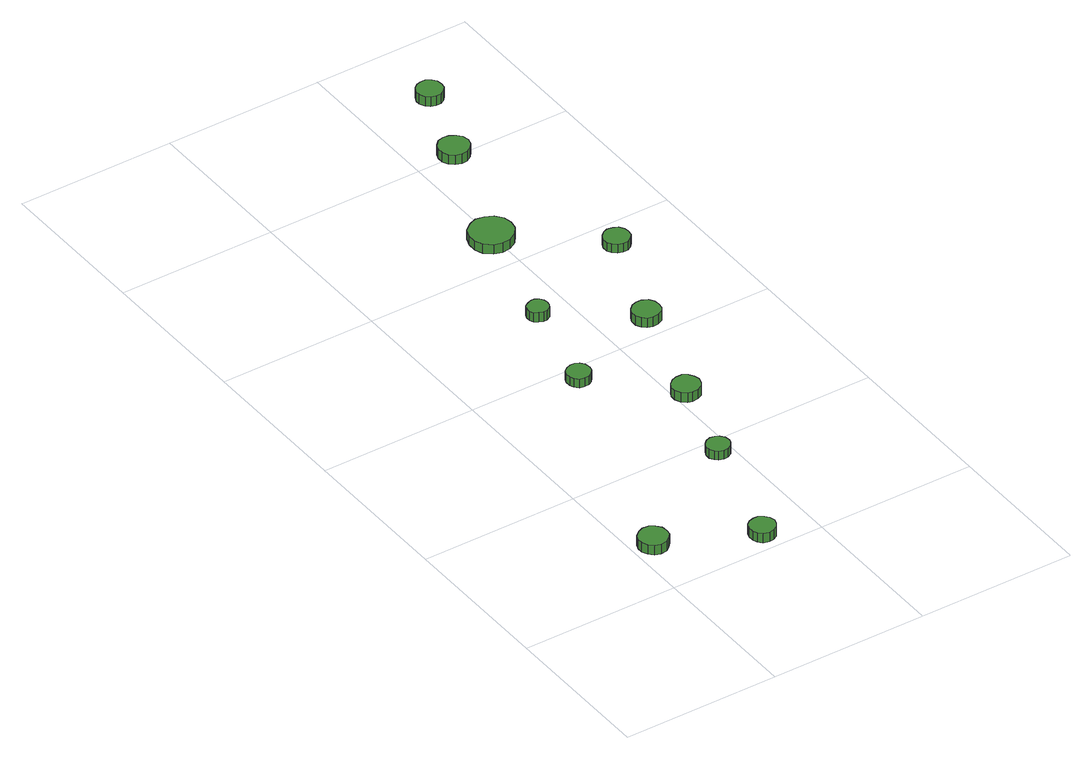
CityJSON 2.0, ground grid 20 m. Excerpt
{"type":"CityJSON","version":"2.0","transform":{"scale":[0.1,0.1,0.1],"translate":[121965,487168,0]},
"CityObjects":{
"tree1":{"type":"SolitaryVegetationObject","attributes":{"function":"something"},"geometry":[{"type":"MultiSurface","lod":"1","boundaries":[[[0,1,2,3,4,5,6,7,8,9,10,11,12,13,14]],[[15,16,17,18,19,20,21,22,23,24,25,26,27,28,29]],[[0,29,28,1]],[[1,28,27,2]],[[2,27,26,3]],[[3,26,25,4]],[[4,25,24,5]],[[5,24,23,6]],[[6,23,22,7]],[[7,22,21,8]],[[8,21,20,9]],[[9,20,19,10]],[[10,19,18,11]],[[11,18,17,12]],[[12,17,16,13]],[[13,16,15,14]],[[14,15,29,0]]]}]},
"tree2":{"type":"SolitaryVegetationObject","attributes":{"function":"something"},"geometry":[{"type":"MultiSurface","lod":"1","boundaries":[[[30,31,32,33,34,35,36,37,38,39,40,41,42,43,44]],[[45,46,47,48,49,50,51,52,53,54,55,56,57,58,59]],[[30,59,58,31]],[[31,58,57,32]],[[32,57,56,33]],[[33,56,55,34]],[[34,55,54,35]],[[35,54,53,36]],[[36,53,52,37]],[[37,52,51,38]],[[38,51,50,39]],[[39,50,49,40]],[[40,49,48,41]],[[41,48,47,42]],[[42,47,46,43]],[[43,46,45,44]],[[44,45,59,30]]]}]},
"tree3":{"type":"SolitaryVegetationObject","attributes":{"function":"something"},"geometry":[{"type":"MultiSurface","lod":"1","boundaries":[[[60,61,62,63,64,65,66,67,68,69,70,71,72,73,74]],[[75,76,77,78,79,80,81,82,83,84,85,86,87,88,89]],[[60,89,88,61]],[[61,88,87,62]],[[62,87,86,63]],[[63,86,85,64]],[[64,85,84,65]],[[65,84,83,66]],[[66,83,82,67]],[[67,82,81,68]],[[68,81,80,69]],[[69,80,79,70]],[[70,79,78,71]],[[71,78,77,72]],[[72,77,76,73]],[[73,76,75,74]],[[74,75,89,60]]]}]},
"tree4":{"type":"SolitaryVegetationObject","attributes":{"function":"something"},"geometry":[{"type":"MultiSurface","lod":"1","boundaries":[[[90,91,92,93,94,95,96,97,98,99,100,101,102,103,104]],[[105,106,107,108,109,110,111,112,113,114,115,116,117,118,119]],[[90,119,118,91]],[[91,118,117,92]],[[92,117,116,93]],[[93,116,115,94]],[[94,115,114,95]],[[95,114,113,96]],[[96,113,112,97]],[[97,112,111,98]],[[98,111,110,99]],[[99,110,109,100]],[[100,109,108,101]],[[101,108,107,102]],[[102,107,106,103]],[[103,106,105,104]],[[104,105,119,90]]]}]},
"tree5":{"type":"SolitaryVegetationObject","attributes":{"function":"something"},"geometry":[{"type":"MultiSurface","lod":"1","boundaries":[[[120,121,122,123,124,125,126,127,128,129,130,131,132,133,134]],[[135,136,137,138,139,140,141,142,143,144,145,146,147,148,149]],[[120,149,148,121]],[[121,148,147,122]],[[122,147,146,123]],[[123,146,145,124]],[[124,145,144,125]],[[125,144,143,126]],[[126,143,142,127]],[[127,142,141,128]],[[128,141,140,129]],[[129,140,139,130]],[[130,139,138,131]],[[131,138,137,132]],[[132,137,136,133]],[[133,136,135,134]],[[134,135,149,120]]]}]},
"tree6":{"type":"SolitaryVegetationObject","attributes":{"function":"something"},"geometry":[{"type":"MultiSurface","lod":"1","boundaries":[[[150,151,152,153,154,155,156,157,158,159,160,161,162,163,164]],[[165,166,167,168,169,170,171,172,173,174,175,176,177,178,179]],[[150,179,178,151]],[[151,178,177,152]],[[152,177,176,153]],[[153,176,175,154]],[[154,175,174,155]],[[155,174,173,156]],[[156,173,172,157]],[[157,172,171,158]],[[158,171,170,159]],[[159,170,169,160]],[[160,169,168,161]],[[161,168,167,162]],[[162,167,166,163]],[[163,166,165,164]],[[164,165,179,150]]]}]},
"tree7":{"type":"SolitaryVegetationObject","attributes":{"function":"something"},"geometry":[{"type":"MultiSurface","lod":"1","boundaries":[[[180,181,182,183,184,185,186,187,188,189,190,191,192,193,194]],[[195,196,197,198,199,200,201,202,203,204,205,206,207,208,209]],[[180,209,208,181]],[[181,208,207,182]],[[182,207,206,183]],[[183,206,205,184]],[[184,205,204,185]],[[185,204,203,186]],[[186,203,202,187]],[[187,202,201,188]],[[188,201,200,189]],[[189,200,199,190]],[[190,199,198,191]],[[191,198,197,192]],[[192,197,196,193]],[[193,196,195,194]],[[194,195,209,180]]]}]},
"tree8":{"type":"SolitaryVegetationObject","attributes":{"function":"something"},"geometry":[{"type":"MultiSurface","lod":"1","boundaries":[[[210,211,212,213,214,215,216,217,218,219,220,221,222,223,224]],[[225,226,227,228,229,230,231,232,233,234,235,236,237,238,239]],[[210,239,238,211]],[[211,238,237,212]],[[212,237,236,213]],[[213,236,235,214]],[[214,235,234,215]],[[215,234,233,216]],[[216,233,232,217]],[[217,232,231,218]],[[218,231,230,219]],[[219,230,229,220]],[[220,229,228,221]],[[221,228,227,222]],[[222,227,226,223]],[[223,226,225,224]],[[224,225,239,210]]]}]},
"tree9":{"type":"SolitaryVegetationObject","attributes":{"function":"something"},"geometry":[{"type":"MultiSurface","lod":"1","boundaries":[[[240,241,242,243,244,245,246,247,248,249,250,251,252,253,254]],[[255,256,257,258,259,260,261,262,263,264,265,266,267,268,269]],[[240,269,268,241]],[[241,268,267,242]],[[242,267,266,243]],[[243,266,265,244]],[[244,265,264,245]],[[245,264,263,246]],[[246,263,262,247]],[[247,262,261,248]],[[248,261,260,249]],[[249,260,259,250]],[[250,259,258,251]],[[251,258,257,252]],[[252,257,256,253]],[[253,256,255,254]],[[254,255,269,240]]]}]},
"tree10":{"type":"SolitaryVegetationObject","attributes":{"function":"something"},"geometry":[{"type":"MultiSurface","lod":"1","boundaries":[[[270,271,272,273,274,275,276,277,278,279,280,281,282,283,284]],[[285,286,287,288,289,290,291,292,293,294,295,296,297,298,299]],[[270,299,298,271]],[[271,298,297,272]],[[272,297,296,273]],[[273,296,295,274]],[[274,295,294,275]],[[275,294,293,276]],[[276,293,292,277]],[[277,292,291,278]],[[278,291,290,279]],[[279,290,289,280]],[[280,289,288,281]],[[281,288,287,282]],[[282,287,286,283]],[[283,286,285,284]],[[284,285,299,270]]]}]},
"tree11":{"type":"SolitaryVegetationObject","attributes":{"function":"something"},"geometry":[{"type":"MultiSurface","lod":"1","boundaries":[[[300,301,302,303,304,305,306,307,308,309,310,311,312,313,314]],[[315,316,317,318,319,320,321,322,323,324,325,326,327,328,329]],[[300,329,328,301]],[[301,328,327,302]],[[302,327,326,303]],[[303,326,325,304]],[[304,325,324,305]],[[305,324,323,306]],[[306,323,322,307]],[[307,322,321,308]],[[308,321,320,309]],[[309,320,319,310]],[[310,319,318,311]],[[311,318,317,312]],[[312,317,316,313]],[[313,316,315,314]],[[314,315,329,300]]]}]}
},
"vertices":[
[41,74,18],[40,82,18],[35,88,18],[29,92,18],[21,93,18],[14,90,18],[8,85,18],[5,78,18],[5,71,18],[8,64,18],[14,58,18],[21,56,18],[29,57,18],[35,61,18],[40,67,18],[40,67,5],[35,61,5],[29,57,5],[21,56,5],[14,58,5],[8,64,5],[5,71,5],[5,78,5],[8,85,5],[14,90,5],[21,93,5],[29,92,5],[35,88,5],[40,82,5],[41,74,5],
[151,21,19],[149,28,19],[145,33,19],[139,37,19],[133,37,19],[126,35,19],[121,31,19],[119,25,19],[119,18,19],[121,12,19],[126,7,19],[133,5,19],[139,6,19],[145,9,19],[149,15,19],[149,15,6],[145,9,6],[139,6,6],[133,5,6],[126,7,6],[121,12,6],[119,18,6],[119,25,6],[121,31,6],[126,35,6],[133,37,6],[139,37,6],[145,33,6],[149,28,6],[151,21,6],
[193,173,19],[192,179,19],[188,184,19],[183,187,19],[177,188,19],[171,186,19],[167,182,19],[164,176,19],[164,170,19],[167,165,19],[171,161,19],[177,159,19],[183,160,19],[188,163,19],[192,168,19],[192,168,7],[188,163,7],[183,160,7],[177,159,7],[171,161,7],[167,165,7],[164,170,7],[164,176,7],[167,182,7],[171,186,7],[177,188,7],[183,187,7],[188,184,7],[192,179,7],[193,173,7],
[144,378,14],[143,385,14],[139,390,14],[134,393,14],[128,393,14],[122,391,14],[117,387,14],[115,382,14],[115,375,14],[117,370,14],[122,365,14],[128,364,14],[134,364,14],[139,367,14],[143,372,14],[143,372,2],[139,367,2],[134,364,2],[128,364,2],[122,365,2],[117,370,2],[115,375,2],[115,382,2],[117,387,2],[122,391,2],[128,393,2],[134,393,2],[139,390,2],[143,385,2],[144,378,2],
[233,291,14],[231,298,14],[227,304,14],[221,308,14],[213,308,14],[207,306,14],[201,301,14],[198,295,14],[198,288,14],[201,281,14],[207,276,14],[213,274,14],[221,275,14],[227,278,14],[231,284,14],[231,284,1],[227,278,1],[221,275,1],[213,274,1],[207,276,1],[201,281,1],[198,288,1],[198,295,1],[201,301,1],[207,306,1],[213,308,1],[221,308,1],[227,304,1],[231,298,1],[233,291,1],
[173,504,14],[172,509,14],[169,514,14],[164,517,14],[159,517,14],[154,515,14],[149,512,14],[147,507,14],[147,501,14],[149,496,14],[154,493,14],[159,491,14],[164,491,14],[169,494,14],[172,499,14],[172,499,1],[169,494,1],[164,491,1],[159,491,1],[154,493,1],[149,496,1],[147,501,1],[147,507,1],[149,512,1],[154,515,1],[159,517,1],[164,517,1],[169,514,1],[172,509,1],[173,504,1],
[218,642,21],[216,653,21],[209,662,21],[199,667,21],[188,669,21],[178,665,21],[169,658,21],[165,647,21],[165,636,21],[169,626,21],[178,618,21],[188,615,21],[199,616,21],[209,622,21],[216,631,21],[216,631,8],[209,622,8],[199,616,8],[188,615,8],[178,618,8],[169,626,8],[165,636,8],[165,647,8],[169,658,8],[178,665,8],[188,669,8],[199,667,8],[209,662,8],[216,653,8],[218,642,8],
[274,431,14],[273,438,14],[269,444,14],[262,448,14],[255,448,14],[248,446,14],[243,441,14],[240,435,14],[240,427,14],[243,421,14],[248,416,14],[255,414,14],[262,415,14],[269,418,14],[273,424,14],[273,424,1],[269,418,1],[262,415,1],[255,414,1],[248,416,1],[243,421,1],[240,427,1],[240,435,1],[243,441,1],[248,446,1],[255,448,1],[262,448,1],[269,444,1],[273,438,1],[274,431,1],
[320,559,17],[319,565,17],[315,571,17],[309,574,17],[302,575,17],[296,573,17],[291,568,17],[288,562,17],[288,555,17],[291,549,17],[296,545,17],[302,543,17],[309,543,17],[315,547,17],[319,552,17],[319,552,5],[315,547,5],[309,543,5],[302,543,5],[296,545,5],[291,549,5],[288,555,5],[288,562,5],[291,568,5],[296,573,5],[302,575,5],[309,574,5],[315,571,5],[319,565,5],[320,559,5],
[266,797,20],[264,805,20],[259,811,20],[252,815,20],[245,816,20],[237,814,20],[231,808,20],[228,801,20],[228,793,20],[231,786,20],[237,781,20],[245,778,20],[252,779,20],[259,783,20],[264,789,20],[264,789,7],[259,783,7],[252,779,7],[245,778,7],[237,781,7],[231,786,7],[228,793,7],[228,801,7],[231,808,7],[237,814,7],[245,816,7],[252,815,7],[259,811,7],[264,805,7],[266,797,7],
[304,906,14],[303,913,14],[299,918,14],[293,922,14],[286,922,14],[280,920,14],[275,916,14],[272,909,14],[272,903,14],[275,896,14],[280,892,14],[286,890,14],[293,890,14],[299,894,14],[303,899,14],[303,899,1],[299,894,1],[293,890,1],[286,890,1],[280,892,1],[275,896,1],[272,903,1],[272,909,1],[275,916,1],[280,920,1],[286,922,1],[293,922,1],[299,918,1],[303,913,1],[304,906,1]
]}
